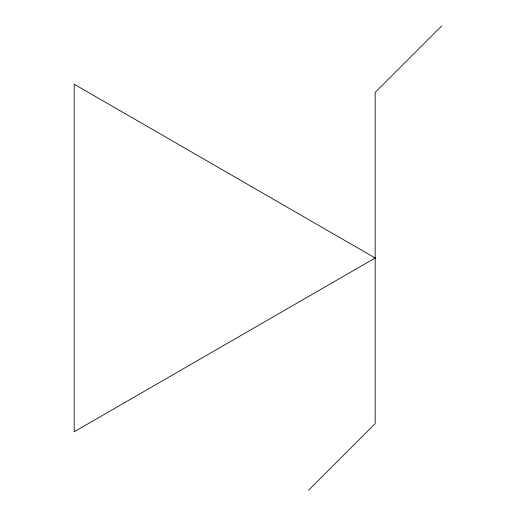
<?xml version="1.0" encoding="UTF-8"?>
<svg xmlns="http://www.w3.org/2000/svg" width="516" height="516" viewBox="0 0 516 516"><rect width="100%" height="100%" fill="white"/><g stroke="black" fill="none" stroke-linecap="round" stroke-linejoin="round"><path stroke-width="0.77" d="M441.799 25.8L375.177 92.422L375.177 423.578L308.555 490.2M375.177 258L74.201 431.769L74.201 84.231L375.177 258"/></g></svg>
